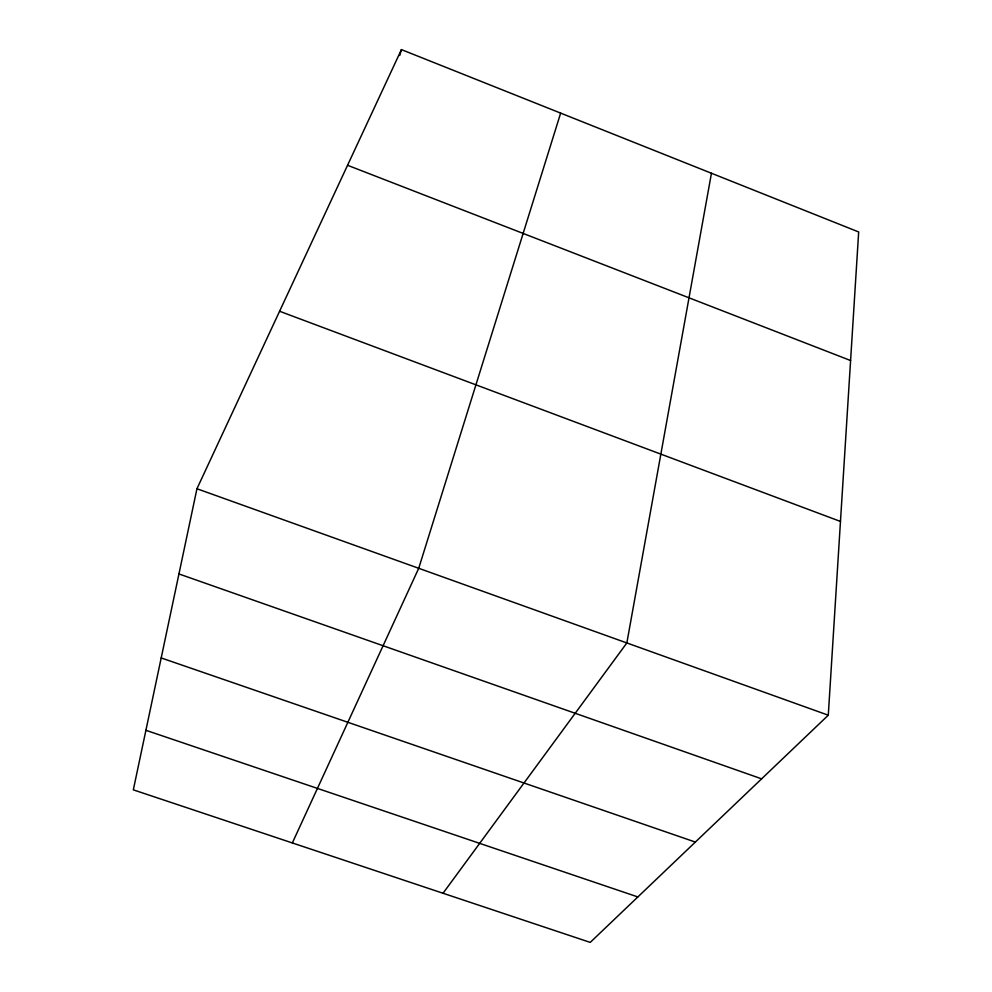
<?xml version="1.0" encoding="UTF-8"?>
<svg xmlns="http://www.w3.org/2000/svg" width="992" height="992" viewBox="0 0 992 992"><rect width="100%" height="100%" fill="white"/><g stroke="black" fill="none" stroke-linecap="round" stroke-linejoin="round"><path stroke-width="1.49" d="M828.283 715.207L858.675 231.967L401.413 49.6L196.949 488.746L133.325 789.855L590.228 942.4L828.283 715.207L196.949 488.746M711.45 173.253L626.845 642.952L443.027 893.259M399.726 55.502L401.413 49.6M560.654 113.113L418.723 568.292L292.342 842.952M145.911 730.298L637.856 896.942M161.2 657.944L695.355 842.072M178.944 573.946L761.608 778.832M279.595 311.252L840.472 521.445M347.56 165.28L850.59 360.53"/></g></svg>
